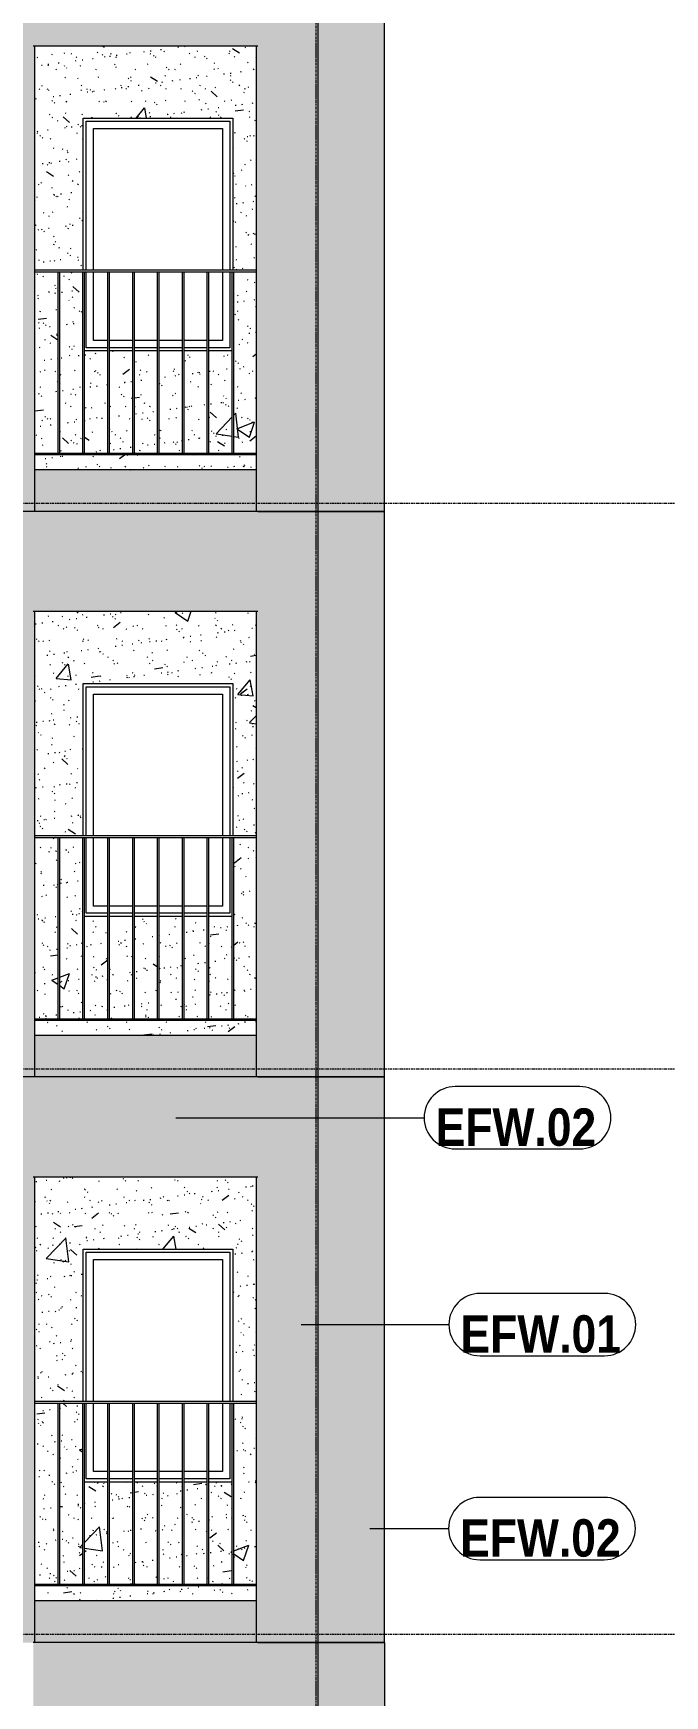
# Model space of a CAD drawing. Header units: millimetres. Extents: x 9199 to 175431, y -4466 to 35300.
# Drawn here: x 76537 to 80333, y 15430 to 25425 of the extents above; entities that cross this region are included whole.
import ezdxf

# ---------------------------------------------------------------- set-up
doc = ezdxf.new("R2010")
doc.units = ezdxf.units.MM
doc.linetypes.add('Centre', pattern=[31.75, 6.35, -4.7625, 15.875, -4.7625])
doc.linetypes.add('Grid Line', pattern=[22.225, 12.7, -3.175, 3.175, -3.175])
for name, color, linetype, lineweight in [('0-1', 7, 'Continuous', 5), ('A-FLOR-HRAL-1', 253, 'Continuous', 9), ('A-FLOR-LEVL-2', 51, 'Centre', 9), ('A-GLAZ-1', 253, 'Continuous', 9), ('A-GLAZ-2', 7, 'Continuous', 9), ('A-WALL', 113, 'Continuous', 9), ('A-WALL-IDEN', 211, 'Continuous', 9), ('A-WALL-PATT', 111, 'Continuous', 9), ('A-WALL-PATT-1', 9, 'Continuous', 9), ('A-WALL-PATT-2', 111, 'Continuous', 5), ('I-WALL', 2, 'Continuous', 9), ('I-WALL-1', 7, 'Continuous', 9), ('S-GRID-1', 1, 'Grid Line', 9)]:
    doc.layers.add(name, color=color, linetype=linetype, lineweight=lineweight)
doc.styles.add('Arial_B', font='arialbd.ttf', dxfattribs={"width": 0.85, "height": 225})
pattern_1 = [(50, (51388.9, 1200), (1093.104, -95.634), [114.3, -1257.3]), (355, (51388.9, 1200), (-211.457, 1146.34), [91.44, -1005.84]), (100.451, (51480, 1192), (881.656, 1050.7), [97.14, -1068.54]), (46.184, (51389, 1504.8), (1626.475, -252.257), [171.45, -1885.95]), (96.636, (51524.5, 1483.8), (1424.416, 1484.565), [145.71, -1602.81]), (351.184, (51389, 1504.8), (1424.43, 1484.55), [137.16, -1508.76]), (21, (51541.3, 1428.6), (909.686, -613.59), [114.3, -1257.3]), (326, (51541.3, 1428.6), (370.812, 1105.13), [91.44, -1005.84]), (71.451, (51617.1, 1377.5), (1280.503, 491.528), [97.14, -1068.54]), (37.5, (51388.93, 1200), (18.5313, 507.3303), [50.292, -943.356, 50.292, -970.788, -1009.65]), (37.5, (51388.93, 1200), (18.5313, 507.3303), [-2014.728, 50.292, -959.358]), (7.5, (51388.93, 1200), (400.918, 601.084), [50.292, -531.876, 50.292, -920.496, -384.81]), (7.5, (51388.93, 1200), (400.918, 601.084), [-1552.956, 50.292, -334.518]), (327.5, (51049.1, 1200), (813.545, -34.3737), [50.292, -330.708, 50.292, -1138.428, -1577.34]), (327.5, (51049.1, 1200), (813.545, -34.3737), [-1569.72, 50.292, -1527.048]), (317.5, (50896.7, 1200), (888.775, 152.56), [50.292, -445.008, 50.292, -739.14, -1120.14]), (317.5, (50896.7, 1200), (888.775, 152.56), [-1284.732, 50.292, -1069.848])]
pattern_2 = [(37.5, (51388.93, 1200), (-4.79953, 146.8239), [5.029, -110.795, 5.029, -124.511, -123.825]), (37.5, (51388.93, 1200), (-4.79953, 146.8239), [-245.364, 5.029, -118.796]), (7.5, (51388.93, 1200), (134.8574, 215.0472), [5.029, -57.455, 5.029, -99.365, -40.005]), (7.5, (51388.93, 1200), (134.8574, 215.0472), [-166.878, 5.029, -34.976]), (327.5, (51295.21, 1200), (237.29776, 0.4316), [5.029, -33.071, 5.029, -132.131, -179.07]), (327.5, (51295.21, 1200), (237.29776, 0.4316), [-175.26, 5.029, -174.041]), (317.5, (51295.2, 1200), (229.0671, 66.8792), [5.029, -14.021, 5.029, -84.887, -102.87]), (317.5, (51295.2, 1200), (229.0671, 66.8792), [-108.966, 5.029, -97.841])]

# ---------------------------------------------------------------- blocks, each defined once
blk = doc.blocks.new('M_Fixed - 900 x 1400-V15-TKCS_MẶT ĐỨNG HƯỚNG ĐÔNG')
at = {"layer": 'A-GLAZ-2'}
for p, q in [((76855.9, 7896), (77717.9, 7896)), ((76855.9, 7000), (76855.9, 7896)), ((76899.9, 7852), (77673.9, 7852)), ((76899.9, 7000), (76899.9, 7852)), ((77673.9, 7852), (77673.9, 7000)), ((77717.9, 7896), (77717.9, 7000)), ((76855.9, 6534), (76855.9, 6990)), ((76899.9, 6578), (76899.9, 6990)), ((77673.9, 6990), (77673.9, 6578)), ((77717.9, 6990), (77717.9, 6534)), ((76985.1, 6534), (76855.9, 6534)), ((76985.1, 6578), (76899.9, 6578)), ((77134.7, 6578), (76995.1, 6578)), ((77134.7, 6534), (76995.1, 6534)), ((77284.2, 6578), (77144.7, 6578)), ((77284.2, 6534), (77144.7, 6534)), ((77433.8, 6578), (77294.2, 6578)), ((77433.8, 6534), (77294.2, 6534)), ((77583.3, 6578), (77443.8, 6578)), ((77583.3, 6534), (77443.8, 6534)), ((77673.9, 6578), (77593.3, 6578)), ((77717.9, 6534), (77593.3, 6534))]:
    blk.add_line(p, q, dxfattribs=at)
blk = doc.blocks.new('Railing - 10mm-901206-TKCS_MẶT ĐỨNG HƯỚNG ĐÔNG')
at = {"layer": 'A-FLOR-HRAL-1'}
for p, q in [((51816.4, 5900), (51816.4, 6990)), ((51826.4, 5900), (51826.4, 6990))]:
    blk.add_line(p, q, dxfattribs=at)
blk = doc.blocks.new('Railing - Railing-951448-TKCS_MẶT ĐỨNG HƯỚNG ĐÔNG')
at = {"layer": 'A-FLOR-HRAL-1'}
for p, q in [((76546.9, 22900), (77876.9, 22900)), ((77876.9, 22890), (76546.9, 22890))]:
    blk.add_line(p, q, dxfattribs=at)
for p in [(24869.6, 17000), (25019.2, 17000), (25168.7, 17000), (25318.2, 17000), (25467.8, 17000), (25617.3, 17000), (25766.9, 17000), (25916.4, 17000)]:
    blk.add_blockref('Railing - 10mm-901206-TKCS_MẶT ĐỨNG HƯỚNG ĐÔNG', p)
blk = doc.blocks.new('Top Rail Type - Top Rail_Internal_-951449-TKCS_MẶT ĐỨNG HƯỚNG ĐÔNG')
at = {"layer": 'A-FLOR-HRAL-1'}
for p, q in [((77876.9, 24000), (76546.9, 24000)), ((76546.9, 23990), (77876.9, 23990))]:
    blk.add_line(p, q, dxfattribs=at)
blk = doc.blocks.new('NCV_TKTC_TANG 6 - 8_rvt-1-TKCS_MẶT ĐỨNG HƯỚNG ĐÔNG')
at = {"layer": 'A-WALL-PATT-1'}
h = blk.add_hatch(dxfattribs=at)
h.set_pattern_fill('FP_2', color=256, style=0, pattern_type=2)
h.set_pattern_definition(pattern_1)
h.paths.add_polyline_path([(76597.2, 22800), (77876.9, 22801), (77876.9, 22890), (76546.9, 22890), (76546.9, 22800), (76566.1, 22800)])
h.paths.add_polyline_path([(76546.9, 22900), (76686.1, 22900), (76686.1, 23990), (76546.9, 23990), (76546.9, 23295.5)])
h.paths.add_polyline_path([(77583.3, 22900), (77583.3, 23515), (77443.8, 23515), (77443.8, 22900), (77576.4, 22900)])
h.paths.add_polyline_path([(77843.6, 22900), (77876.9, 22900), (77876.9, 23990), (77742.9, 23990), (77742.9, 22900), (77836.5, 22900)])
h.paths.add_polyline_path([(77433.8, 22900), (77433.8, 23515), (77294.2, 23515), (77294.2, 22900)])
h.paths.add_polyline_path([(77284.2, 22900), (77284.2, 23515), (77144.7, 23515), (77144.7, 22900)])
h.paths.add_polyline_path([(77134.7, 22900), (77134.7, 23515), (76995.1, 23515), (76995.1, 22900)])
h.paths.add_polyline_path([(77593.3, 22900), (77732.9, 22900), (77732.9, 23515), (77593.3, 23515), (77593.3, 23295.5)])
h.paths.add_polyline_path([(76985.1, 22900), (76985.1, 23515), (76845.6, 23515), (76845.6, 22900)])
h.paths.add_polyline_path([(76835.6, 22900), (76835.6, 23990), (76696.1, 23990), (76696.1, 22900)])
h.paths.add_polyline_path([(76546.9, 24000), (76836.9, 24000), (76836.9, 24915), (77736.9, 24915), (77736.9, 24000), (77876.9, 24000), (77876.9, 25350), (76546.9, 25350), (76546.9, 24377.5)])
h = blk.add_hatch(dxfattribs=at)
h.set_pattern_fill('FP_3', color=256, style=0, pattern_type=2)
h.set_pattern_definition(pattern_2)
h.paths.add_polyline_path([(76597.2, 22800), (77876.9, 22801), (77876.9, 22890), (76546.9, 22890), (76546.9, 22800), (76566.1, 22800)])
h.paths.add_polyline_path([(76546.9, 22900), (76686.1, 22900), (76686.1, 23990), (76546.9, 23990), (76546.9, 23295.5)])
h.paths.add_polyline_path([(77583.3, 22900), (77583.3, 23515), (77443.8, 23515), (77443.8, 22900), (77576.4, 22900)])
h.paths.add_polyline_path([(77843.6, 22900), (77876.9, 22900), (77876.9, 23990), (77742.9, 23990), (77742.9, 22900), (77836.5, 22900)])
h.paths.add_polyline_path([(77433.8, 22900), (77433.8, 23515), (77294.2, 23515), (77294.2, 22900)])
h.paths.add_polyline_path([(77284.2, 22900), (77284.2, 23515), (77144.7, 23515), (77144.7, 22900)])
h.paths.add_polyline_path([(77134.7, 22900), (77134.7, 23515), (76995.1, 23515), (76995.1, 22900)])
h.paths.add_polyline_path([(77593.3, 22900), (77732.9, 22900), (77732.9, 23515), (77593.3, 23515), (77593.3, 23295.5)])
h.paths.add_polyline_path([(76985.1, 22900), (76985.1, 23515), (76845.6, 23515), (76845.6, 22900)])
h.paths.add_polyline_path([(76835.6, 22900), (76835.6, 23990), (76696.1, 23990), (76696.1, 22900)])
h.paths.add_polyline_path([(76546.9, 24000), (76836.9, 24000), (76836.9, 24915), (77736.9, 24915), (77736.9, 24000), (77876.9, 24000), (77876.9, 25350), (76546.9, 25350), (76546.9, 24377.5)])
at = {"layer": 'I-WALL-1'}
for p, q in [((76836.9, 24000), (76836.9, 24915)), ((76836.9, 24915), (77736.9, 24915)), ((77736.9, 24915), (77736.9, 24000)), ((76985.1, 23515), (76845.6, 23515)), ((77134.7, 23515), (76995.1, 23515)), ((77284.2, 23515), (77144.7, 23515)), ((77433.8, 23515), (77294.2, 23515)), ((77583.3, 23515), (77443.8, 23515)), ((77732.9, 23515), (77593.3, 23515))]:
    blk.add_line(p, q, dxfattribs=at)
at = {"layer": 'A-FLOR-HRAL-1'}
for name in ['Top Rail Type - Top Rail_Internal_-951449-TKCS_MẶT ĐỨNG HƯỚNG ĐÔNG', 'Railing - Railing-951448-TKCS_MẶT ĐỨNG HƯỚNG ĐÔNG']:
    blk.add_blockref(name, (0, 0), dxfattribs=at)
at = {"layer": 'A-GLAZ-1'}
blk.add_blockref('M_Fixed - 900 x 1400-V15-TKCS_MẶT ĐỨNG HƯỚNG ĐÔNG', (0, 17000), dxfattribs=at)
blk = doc.blocks.new('NCV_TKTC_TANG 6 - 8_rvt-3-TKCS_MẶT ĐỨNG HƯỚNG ĐÔNG')
at = {"layer": 'A-WALL-PATT-1'}
h = blk.add_hatch(dxfattribs=at)
h.set_pattern_fill('FP_2', color=256, style=0, pattern_type=2)
h.set_pattern_definition(pattern_1)
h.paths.add_polyline_path([(76597.2, 19400), (77876.9, 19401), (77876.9, 19490), (76546.9, 19490), (76546.9, 19400), (76566.1, 19400)])
h.paths.add_polyline_path([(77583.3, 19500), (77583.3, 20115), (77443.8, 20115), (77443.8, 19500), (77576.4, 19500)])
h.paths.add_polyline_path([(76546.9, 19500), (76686.1, 19500), (76686.1, 20590), (76546.9, 20590), (76546.9, 20049.5)])
h.paths.add_polyline_path([(77843.6, 19500), (77876.9, 19500), (77876.9, 20590), (77742.9, 20590), (77742.9, 19500), (77836.5, 19500)])
h.paths.add_polyline_path([(77433.8, 19500), (77433.8, 20115), (77294.2, 20115), (77294.2, 19500)])
h.paths.add_polyline_path([(77284.2, 19500), (77284.2, 20115), (77144.7, 20115), (77144.7, 19500)])
h.paths.add_polyline_path([(77134.7, 19500), (77134.7, 20115), (76995.1, 20115), (76995.1, 19500)])
h.paths.add_polyline_path([(77593.3, 19500), (77732.9, 19500), (77732.9, 20115), (77593.3, 20115), (77593.3, 20049.5)])
h.paths.add_polyline_path([(76985.1, 19500), (76985.1, 20115), (76845.6, 20115), (76845.6, 19500)])
h.paths.add_polyline_path([(76835.6, 19500), (76835.6, 20590), (76696.1, 20590), (76696.1, 19500)])
h.paths.add_polyline_path([(76836.9, 20600), (76836.9, 21515), (77736.9, 21515), (77736.9, 20600), (77876.9, 20600), (77876.9, 21950), (76546.9, 21950), (76546.9, 20600), (76719.8, 20600)])
h = blk.add_hatch(dxfattribs=at)
h.set_pattern_fill('FP_3', color=256, style=0, pattern_type=2)
h.set_pattern_definition(pattern_2)
h.paths.add_polyline_path([(76597.2, 19400), (77876.9, 19401), (77876.9, 19490), (76546.9, 19490), (76546.9, 19400), (76566.1, 19400)])
h.paths.add_polyline_path([(77583.3, 19500), (77583.3, 20115), (77443.8, 20115), (77443.8, 19500), (77576.4, 19500)])
h.paths.add_polyline_path([(76546.9, 19500), (76686.1, 19500), (76686.1, 20590), (76546.9, 20590), (76546.9, 20049.5)])
h.paths.add_polyline_path([(77843.6, 19500), (77876.9, 19500), (77876.9, 20590), (77742.9, 20590), (77742.9, 19500), (77836.5, 19500)])
h.paths.add_polyline_path([(77433.8, 19500), (77433.8, 20115), (77294.2, 20115), (77294.2, 19500)])
h.paths.add_polyline_path([(77284.2, 19500), (77284.2, 20115), (77144.7, 20115), (77144.7, 19500)])
h.paths.add_polyline_path([(77134.7, 19500), (77134.7, 20115), (76995.1, 20115), (76995.1, 19500)])
h.paths.add_polyline_path([(77593.3, 19500), (77732.9, 19500), (77732.9, 20115), (77593.3, 20115), (77593.3, 20049.5)])
h.paths.add_polyline_path([(76985.1, 19500), (76985.1, 20115), (76845.6, 20115), (76845.6, 19500)])
h.paths.add_polyline_path([(76835.6, 19500), (76835.6, 20590), (76696.1, 20590), (76696.1, 19500)])
h.paths.add_polyline_path([(76836.9, 20600), (76836.9, 21515), (77736.9, 21515), (77736.9, 20600), (77876.9, 20600), (77876.9, 21950), (76546.9, 21950), (76546.9, 20600), (76719.8, 20600)])
at = {"layer": 'I-WALL-1'}
for p, q in [((76836.9, 20600), (76836.9, 21515)), ((76836.9, 21515), (77736.9, 21515)), ((77736.9, 21515), (77736.9, 20600)), ((76985.1, 20115), (76845.6, 20115)), ((77134.7, 20115), (76995.1, 20115)), ((77284.2, 20115), (77144.7, 20115)), ((77433.8, 20115), (77294.2, 20115)), ((77583.3, 20115), (77443.8, 20115)), ((77732.9, 20115), (77593.3, 20115))]:
    blk.add_line(p, q, dxfattribs=at)
at = {"layer": 'A-FLOR-HRAL-1'}
for name in ['Top Rail Type - Top Rail_Internal_-951449-TKCS_MẶT ĐỨNG HƯỚNG ĐÔNG', 'Railing - Railing-951448-TKCS_MẶT ĐỨNG HƯỚNG ĐÔNG']:
    blk.add_blockref(name, (0, -3400), dxfattribs=at)
at = {"layer": 'A-GLAZ-1'}
blk.add_blockref('M_Fixed - 900 x 1400-V15-TKCS_MẶT ĐỨNG HƯỚNG ĐÔNG', (0, 13600), dxfattribs=at)
blk = doc.blocks.new('Railing - Railing-951897-TKCS_MẶT ĐỨNG HƯỚNG ĐÔNG')
at = {"layer": 'A-FLOR-HRAL-1'}
for p, q in [((76546.9, 16100), (77876.9, 16100)), ((77876.9, 16090), (76546.9, 16090))]:
    blk.add_line(p, q, dxfattribs=at)
for p in [(24869.6, 10200), (25019.2, 10200), (25168.7, 10200), (25318.2, 10200), (25467.8, 10200), (25617.3, 10200), (25766.9, 10200), (25916.4, 10200)]:
    blk.add_blockref('Railing - 10mm-901206-TKCS_MẶT ĐỨNG HƯỚNG ĐÔNG', p)
blk = doc.blocks.new('Top Rail Type - Top Rail_Internal_-951898-TKCS_MẶT ĐỨNG HƯỚNG ĐÔNG')
at = {"layer": 'A-FLOR-HRAL-1'}
for p, q in [((77876.9, 17200), (76546.9, 17200)), ((76546.9, 17190), (77876.9, 17190))]:
    blk.add_line(p, q, dxfattribs=at)
blk = doc.blocks.new('NCV_TKTC_TANG 5_rvt-1-TKCS_MẶT ĐỨNG HƯỚNG ĐÔNG')
at = {"layer": 'A-WALL-PATT-1'}
h = blk.add_hatch(dxfattribs=at)
h.set_pattern_fill('FP_2', color=256, style=0, pattern_type=2)
h.set_pattern_definition(pattern_1)
h.paths.add_polyline_path([(76566.1, 16000), (77876.9, 16001), (77876.9, 16090), (76546.9, 16090), (76546.9, 16000)])
h.paths.add_polyline_path([(77583.3, 16100), (77583.3, 16715), (77443.8, 16715), (77443.8, 16100), (77576.4, 16100)])
h.paths.add_polyline_path([(76546.9, 16100), (76686.1, 16100), (76686.1, 17190), (76546.9, 17190), (76546.9, 16714.4)])
h.paths.add_polyline_path([(77433.8, 16100), (77433.8, 16715), (77294.2, 16715), (77294.2, 16100)])
h.paths.add_polyline_path([(77284.2, 16100), (77284.2, 16715), (77144.7, 16715), (77144.7, 16100)])
h.paths.add_polyline_path([(77593.3, 16100), (77732.9, 16100), (77732.9, 16715), (77593.3, 16715), (77593.3, 16262.4)])
h.paths.add_polyline_path([(77876.9, 16100), (77876.9, 17190), (77742.9, 17190), (77742.9, 16100), (77870.4, 16100)])
h.paths.add_polyline_path([(77134.7, 16100), (77134.7, 16715), (76995.1, 16715), (76995.1, 16100)])
h.paths.add_polyline_path([(76985.1, 16100), (76985.1, 16715), (76845.6, 16715), (76845.6, 16100)])
h.paths.add_polyline_path([(76835.6, 16100), (76835.6, 17190), (76696.1, 17190), (76696.1, 16100)])
h.paths.add_polyline_path([(77876.9, 17200), (77876.9, 18550), (76546.9, 18550), (76546.9, 17200), (76836.9, 17200), (76836.9, 18115), (77736.9, 18115), (77736.9, 17200), (77797.5, 17200)])
h = blk.add_hatch(dxfattribs=at)
h.set_pattern_fill('FP_3', color=256, style=0, pattern_type=2)
h.set_pattern_definition(pattern_2)
h.paths.add_polyline_path([(76566.1, 16000), (77876.9, 16001), (77876.9, 16090), (76546.9, 16090), (76546.9, 16000)])
h.paths.add_polyline_path([(77583.3, 16100), (77583.3, 16715), (77443.8, 16715), (77443.8, 16100), (77576.4, 16100)])
h.paths.add_polyline_path([(76546.9, 16100), (76686.1, 16100), (76686.1, 17190), (76546.9, 17190), (76546.9, 16714.4)])
h.paths.add_polyline_path([(77433.8, 16100), (77433.8, 16715), (77294.2, 16715), (77294.2, 16100)])
h.paths.add_polyline_path([(77284.2, 16100), (77284.2, 16715), (77144.7, 16715), (77144.7, 16100)])
h.paths.add_polyline_path([(77593.3, 16100), (77732.9, 16100), (77732.9, 16715), (77593.3, 16715), (77593.3, 16262.4)])
h.paths.add_polyline_path([(77876.9, 16100), (77876.9, 17190), (77742.9, 17190), (77742.9, 16100), (77870.4, 16100)])
h.paths.add_polyline_path([(77134.7, 16100), (77134.7, 16715), (76995.1, 16715), (76995.1, 16100)])
h.paths.add_polyline_path([(76985.1, 16100), (76985.1, 16715), (76845.6, 16715), (76845.6, 16100)])
h.paths.add_polyline_path([(76835.6, 16100), (76835.6, 17190), (76696.1, 17190), (76696.1, 16100)])
h.paths.add_polyline_path([(77876.9, 17200), (77876.9, 18550), (76546.9, 18550), (76546.9, 17200), (76836.9, 17200), (76836.9, 18115), (77736.9, 18115), (77736.9, 17200), (77797.5, 17200)])
at = {"layer": 'I-WALL-1'}
for p, q in [((76836.9, 17200), (76836.9, 18115)), ((76836.9, 18115), (77736.9, 18115)), ((77736.9, 18115), (77736.9, 17200)), ((76985.1, 16715), (76845.6, 16715)), ((77134.7, 16715), (76995.1, 16715)), ((77284.2, 16715), (77144.7, 16715)), ((77433.8, 16715), (77294.2, 16715)), ((77583.3, 16715), (77443.8, 16715)), ((77732.9, 16715), (77593.3, 16715))]:
    blk.add_line(p, q, dxfattribs=at)
at = {"layer": 'A-FLOR-HRAL-1'}
for name in ['Top Rail Type - Top Rail_Internal_-951898-TKCS_MẶT ĐỨNG HƯỚNG ĐÔNG', 'Railing - Railing-951897-TKCS_MẶT ĐỨNG HƯỚNG ĐÔNG']:
    blk.add_blockref(name, (0, 0), dxfattribs=at)
at = {"layer": 'A-GLAZ-1'}
blk.add_blockref('M_Fixed - 900 x 1400-V15-TKCS_MẶT ĐỨNG HƯỚNG ĐÔNG', (0, 10200), dxfattribs=at)
blk = doc.blocks.new('CTL_WALL TAG NO MARK - 10-2062273-TKCS_MẶT ĐỨNG HƯỚNG ĐÔNG')
at = {"layer": 'A-WALL-IDEN'}
for p, q in [((16419.1, 30293.1), (15671.4, 30293.1)), ((15671.4, 29918.1), (16419.1, 29918.1))]:
    blk.add_line(p, q, dxfattribs=at)
for centre, start, end in [((15671.4, 30105.6), 90, 270), ((16419.1, 30105.6), 270, 90)]:
    blk.add_arc(centre, 187.5, start, end, dxfattribs=at)

msp = doc.modelspace()

# ---------------------------------------------------------------- hatches: boundary and pattern name
at = {"layer": 'A-WALL-PATT'}
for points in [[(77876.9, 22550), (77876.9, 22800), (76546.9, 22800), (76546.9, 22550), (77811.9, 22550)], [(77876.9, 19150), (77876.9, 19400), (76546.9, 19400), (76546.9, 19150), (77811.9, 19150)], [(76546.9, 15750), (77876.9, 15750), (77876.9, 16000), (76546.9, 16000)]]:
    msp.add_hatch(color=256, dxfattribs=at).paths.add_polyline_path(points)
at = {"layer": 'A-WALL-PATT-2'}
h = msp.add_hatch(color=256, dxfattribs=at)
h.paths.add_polyline_path([(73239, 22550), (76546.9, 22550), (76546.9, 25350), (76536.9, 25350), (76536.9, 25950), (73239, 25950), (73239, 23295.5)])
h.paths.add_polyline_path([(74235.3, 23514.4), (74235.3, 24914.4), (75635.3, 24914.4), (75635.3, 23514.4), (74276.2, 23514.4)])
for points in [[(76536.9, 25350), (77886.9, 25350), (77886.9, 25950), (76536.9, 25950), (76536.9, 25459.6)], [(77886.9, 22550), (78236.9, 22550), (78236.9, 25950), (77886.9, 25950), (77886.9, 25350), (77876.9, 25350), (77876.9, 22550)], [(78236.9, 22550), (78246.9, 22550), (78246.9, 25950), (78236.9, 25950), (78236.9, 23295.5)], [(78246.9, 22550), (78636.9, 22550), (78636.9, 25950), (78246.9, 25950), (78246.9, 23295.5)], [(78646.9, 22550), (78646.9, 25950), (78636.9, 25950), (78636.9, 22550), (78642.3, 22550)], [(77886.9, 21950), (77886.9, 22550), (76536.9, 22550), (76536.9, 21950), (77584.1, 21950)], [(77886.9, 19150), (78236.9, 19150), (78236.9, 22550), (77886.9, 22550), (77886.9, 21950), (77876.9, 21950), (77876.9, 19150)], [(78236.9, 19150), (78246.9, 19150), (78246.9, 22550), (78236.9, 22550), (78236.9, 20049.5)], [(78246.9, 19150), (78636.9, 19150), (78636.9, 22550), (78246.9, 22550), (78246.9, 20049.5)], [(78646.9, 19150), (78646.9, 22550), (78636.9, 22550), (78636.9, 19150), (78642.3, 19150)], [(77886.9, 18550), (77886.9, 19150), (76536.9, 19150), (76536.9, 18550), (77584.1, 18550)], [(77886.9, 15750), (78236.9, 15750), (78236.9, 19150), (77886.9, 19150), (77886.9, 18550), (77876.9, 18550), (77876.9, 15750)], [(78236.9, 15750), (78246.9, 15750), (78246.9, 19150), (78236.9, 19150), (78236.9, 16262.4)], [(78636.9, 15750), (78636.9, 19150), (78246.9, 19150), (78246.9, 15750)], [(78642.3, 15750), (78646.9, 15750), (78646.9, 19150), (78636.9, 19150), (78636.9, 15750)], [(76536.9, 15150), (77886.9, 15150), (77886.9, 15750), (76536.9, 15750), (76536.9, 15721.4)], [(77886.9, 12350), (78236.9, 12350), (78236.9, 15750), (77886.9, 15750), (77886.9, 12475.3)], [(78236.9, 12350), (78246.9, 12350), (78246.9, 15750), (78236.9, 15750), (78236.9, 12475.3)], [(78246.9, 12350), (78639, 12350), (78639, 15750), (78246.9, 15750), (78246.9, 12475.3)], [(78649, 12350), (78649, 15750), (78639, 15750), (78639, 12350), (78642.3, 12350)]]:
    msp.add_hatch(color=256, dxfattribs=at).paths.add_polyline_path(points)
h = msp.add_hatch(color=256, dxfattribs=at)
h.paths.add_polyline_path([(73239, 19150), (76546.9, 19150), (76546.9, 21950), (76536.9, 21950), (76536.9, 22550), (73239, 22550), (73239, 20049.5)])
h.paths.add_polyline_path([(75594.4, 20114.4), (74235.3, 20114.4), (74235.3, 21514.4), (75635.3, 21514.4), (75635.3, 20114.4)])
h = msp.add_hatch(color=256, dxfattribs=at)
h.paths.add_polyline_path([(74235.3, 15750), (76546.9, 15750), (76546.9, 18550), (76536.9, 18550), (76536.9, 19150), (73239, 19150), (73239, 15750)])
h.paths.add_polyline_path([(75635.3, 16714.4), (74235.3, 16714.4), (74235.3, 18114.4), (75635.3, 18114.4), (75635.3, 16733.5)])

# ---------------------------------------------------------------- linework, layer by layer
at = {"layer": 'A-FLOR-LEVL-2'}
for p, q in [((9199.1, 22600), (84597.8, 22600)), ((9199.1, 19200), (84597.8, 19200)), ((9199.1, 15800), (84597.8, 15800))]:
    msp.add_line(p, q, dxfattribs=at)
at = {"layer": 'A-WALL'}
for p, q in [((78246.9, 29350), (78246.9, 22550)), ((76546.9, 22550), (76546.9, 25350)), ((77876.9, 25350), (77876.9, 22550)), ((76536.9, 22550), (69762.3, 22550)), ((78246.9, 22550), (77886.9, 22550)), ((77886.9, 22550), (78246.9, 22550)), ((78246.9, 22550), (78246.9, 5550)), ((76546.9, 19150), (76546.9, 21950)), ((77876.9, 21950), (77876.9, 19150)), ((76536.9, 19150), (69762.3, 19150)), ((78246.9, 19150), (77886.9, 19150)), ((77886.9, 19150), (78246.9, 19150)), ((76546.9, 15750), (76546.9, 18550)), ((77876.9, 18550), (77876.9, 15750)), ((77886.9, 15750), (78246.9, 15750)), ((78246.9, 15750), (77886.9, 15750))]:
    msp.add_line(p, q, dxfattribs=at)
at = {"layer": 'A-WALL-IDEN'}
for p, q in [((77393.6, 18904.9), (78886.5, 18904.9)), ((78147.3, 17661.4), (79035.7, 17661.4)), ((78559.8, 16435.1), (79033.7, 16435.1))]:
    msp.add_line(p, q, dxfattribs=at)
at = {"layer": 'I-WALL'}
for p, q in [((78646.9, 33200), (78646.9, 15750)), ((76536.9, 25350), (77886.9, 25350)), ((77876.9, 22800), (76546.9, 22800)), ((77886.9, 22550), (76536.9, 22550)), ((78646.9, 22550), (78246.9, 22550)), ((78246.9, 22550), (78646.9, 22550)), ((76536.9, 21950), (77886.9, 21950)), ((77876.9, 19400), (76546.9, 19400)), ((77886.9, 19150), (76536.9, 19150)), ((78646.9, 19150), (78246.9, 19150)), ((78246.9, 19150), (78646.9, 19150)), ((76536.9, 18550), (77886.9, 18550)), ((77876.9, 16000), (76546.9, 16000)), ((77886.9, 15750), (76536.9, 15750)), ((78246.9, 15750), (78646.9, 15750)), ((78649, 15750), (78246.9, 15750)), ((78649, 15750), (78649, 5550))]:
    msp.add_line(p, q, dxfattribs=at)
at = {"layer": 'S-GRID-1'}
msp.add_line((78236.9, 1454.4), (78236.9, 30542.5), dxfattribs=at)

# ---------------------------------------------------------------- block references
at = {"layer": '0-1'}
for name in ['NCV_TKTC_TANG 6 - 8_rvt-1-TKCS_MẶT ĐỨNG HƯỚNG ĐÔNG', 'NCV_TKTC_TANG 6 - 8_rvt-3-TKCS_MẶT ĐỨNG HƯỚNG ĐÔNG', 'NCV_TKTC_TANG 5_rvt-1-TKCS_MẶT ĐỨNG HƯỚNG ĐÔNG']:
    msp.add_blockref(name, (0, 0), dxfattribs=at)
at = {"layer": 'A-WALL-IDEN'}
for p in [(63402.6, -11200.6), (63551.8, -12444.2), (63549.7, -13670.4)]:
    msp.add_blockref('CTL_WALL TAG NO MARK - 10-2062273-TKCS_MẶT ĐỨNG HƯỚNG ĐÔNG', p, dxfattribs=at)

# ---------------------------------------------------------------- texts
at = {"layer": 'A-WALL-IDEN', "char_height": 225, "width": 995.775, "attachment_point": 5, "line_spacing_factor": 0.936439, "style": 'Arial_B'}
for s, insert in [('\\pt6.37425,12.75075,19.125,25.49925,31.87575,38.25,44.62425,51.00075,57.375,63.74925,70.12575,76.5,82.87425,89.25075,95.625,101.99925,108.37575,114.75,121.12425,127.50075,133.875,140.24925,146.62575,153,159.37425,165.75075,172.125,178.49925,184.87575,191.25,197.62425,204.00075;EFW.02', (79438.5, 18846.9)), ('\\pt6.37425,12.75075,19.125,25.49925,31.87575,38.25,44.62425,51.00075,57.375,63.74925,70.12575,76.5,82.87425,89.25075,95.625,101.99925,108.37575,114.75,121.12425,127.50075,133.875,140.24925,146.62575,153,159.37425,165.75075,172.125,178.49925,184.87575,191.25,197.62425,204.00075;EFW.01', (79587.7, 17603.4)), ('\\pt6.37425,12.75075,19.125,25.49925,31.87575,38.25,44.62425,51.00075,57.375,63.74925,70.12575,76.5,82.87425,89.25075,95.625,101.99925,108.37575,114.75,121.12425,127.50075,133.875,140.24925,146.62575,153,159.37425,165.75075,172.125,178.49925,184.87575,191.25,197.62425,204.00075;EFW.02', (79585.7, 16377.1))]:
    msp.add_mtext(s, dxfattribs=dict(at, insert=insert))

doc.saveas('drawing.dxf')
